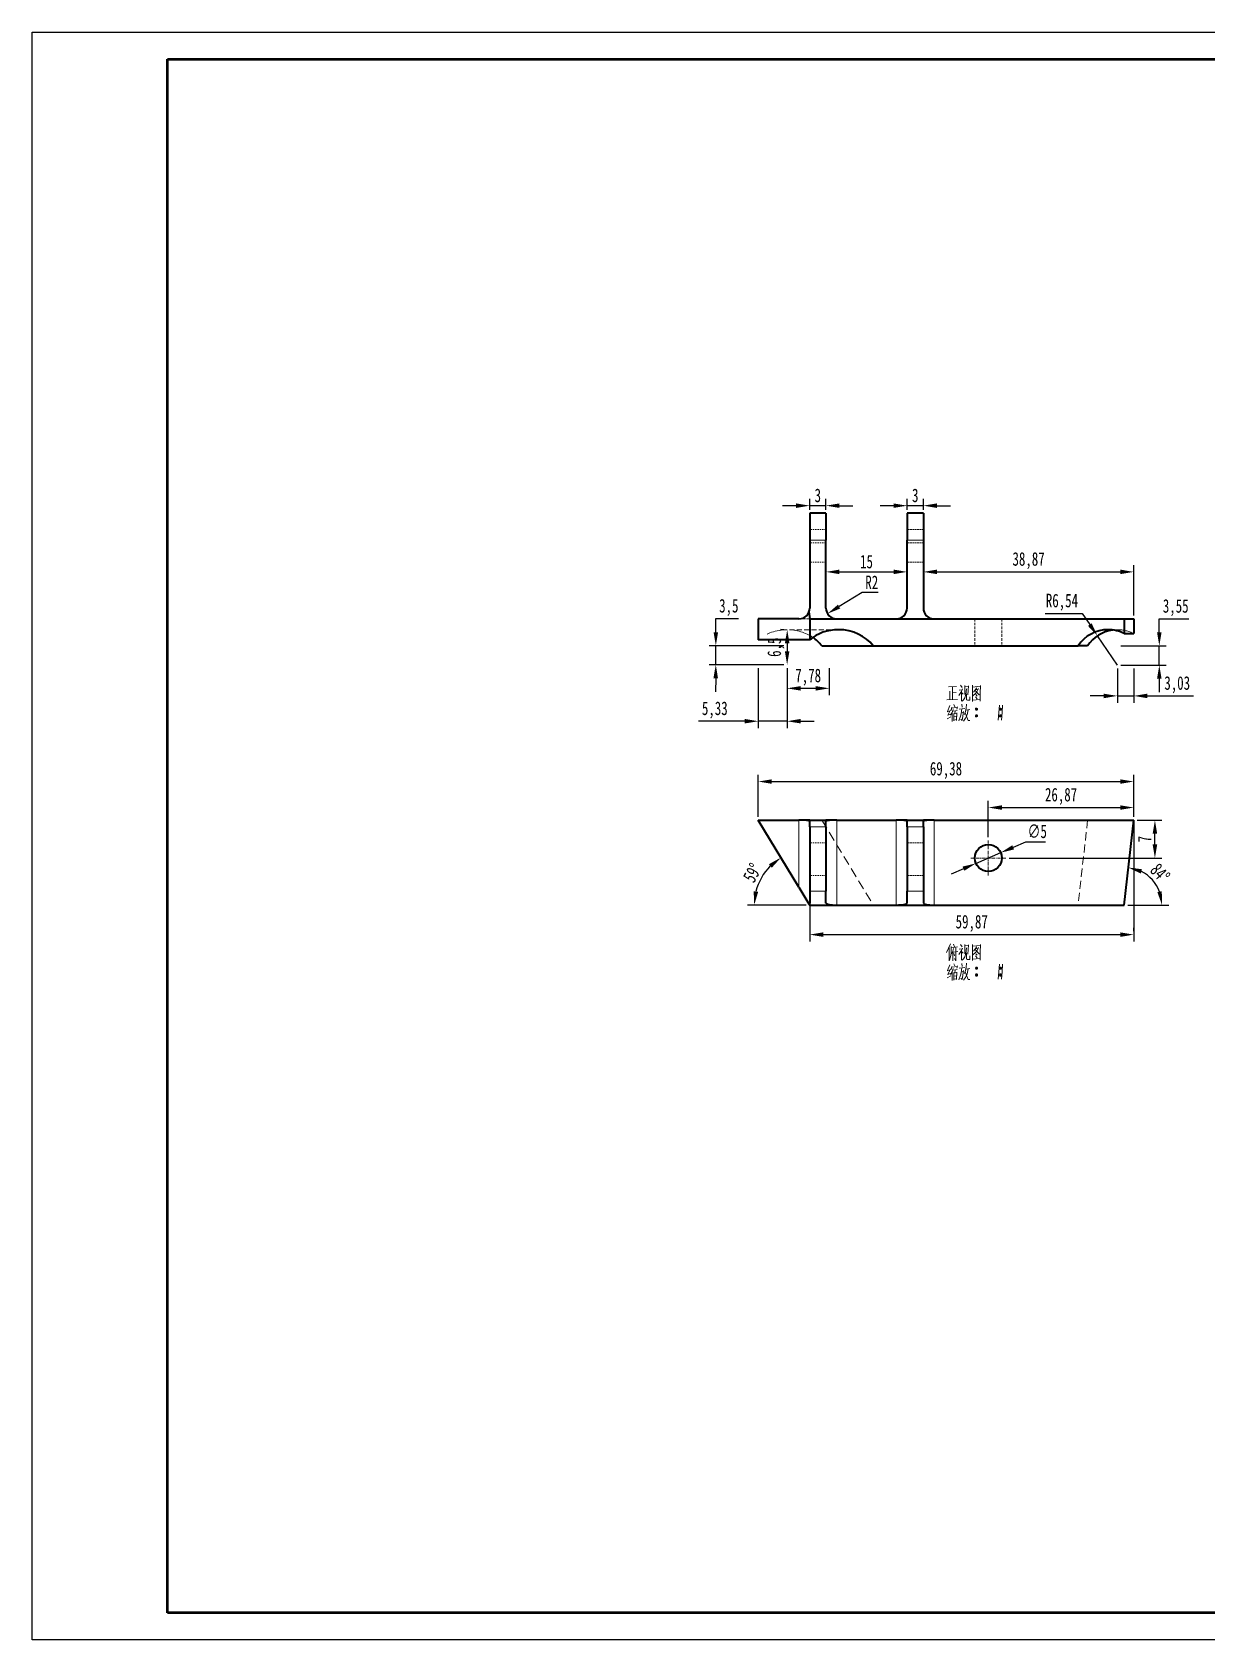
# Model space of a CAD drawing. Header units: millimetres. Extents: x 1050 to 2021, y 766 to 1186.
# Drawn here: x 1050 to 1267.1, y 765.6 to 1062.6 of the extents above; entities that cross this region are included whole.
import ezdxf

# ---------------------------------------------------------------- set-up
doc = ezdxf.new("R2010")
doc.units = ezdxf.units.MM
doc.header["$LTSCALE"] = 0.3
doc.linetypes.add('DASHDOT', pattern=[18.5, 12, -3, 0.5, -3])
doc.linetypes.add('DASHED', pattern=[19.05, 12.7, -6.35])
doc.layers.add('尺寸线', color=3, linetype='Continuous', lineweight=25)
doc.layers.add('粗实线', color=7, linetype='Continuous', lineweight=50)
doc.styles.add('NUT Standard', font='simfang.ttf', dxfattribs={"width": 0.7, "height": 2.5})
doc.dimstyles.new('NUT Standard', dxfattribs={"dimtxt": 2.5, "dimasz": 2.5, "dimexe": 1.25, "dimexo": 0.625, "dimtad": 1, "dimtoh": 1, "dimtxsty": 'NUT Standard', "dimcen": 2.5, "dimadec": 0, "dimazin": 0, "dimtfac": 1, "dimtmove": 0, "dimatfit": 3, "dimfxl": 1, "dimarcsym": 0})

# ---------------------------------------------------------------- blocks, each defined once
blk = doc.blocks.new('*D5')
at = {"layer": 'Defpoints', "color": 0, "transparency": 16777216}
for p in [(1250.53, 949.23), (1258.28, 949.23), (1250.53, 945.69)]:
    blk.add_point(p, dxfattribs=at)
at = {"layer": '尺寸线', "color": 0, "lineweight": -2, "transparency": 16777216}
for p, q in [((1258.28, 951.73), (1258.28, 954.23)), ((1258.28, 954.23), (1263.72, 954.23)), ((1251.16, 949.23), (1259.53, 949.23)), ((1258.28, 945.69), (1258.28, 949.23)), ((1251.16, 945.69), (1259.53, 945.69)), ((1258.28, 943.19), (1258.28, 940.69))]:
    blk.add_line(p, q, dxfattribs=at)
at = {"layer": '尺寸线', "color": 0, "transparency": 16777216}
for points in [[(1257.87, 951.73), (1258.7, 951.73), (1258.28, 949.23)], [(1257.87, 943.19), (1258.7, 943.19), (1258.28, 945.69)]]:
    blk.add_solid(points, dxfattribs=at)
at = {"layer": '尺寸线', "color": 0, "transparency": 16777216, "insert": (1261.31, 956.3), "char_height": 2.5, "attachment_point": 5, "style": 'NUT Standard'}
blk.add_mtext('3,55', dxfattribs=at)
blk = doc.blocks.new('*D6')
at = {"layer": 'Defpoints', "color": 0, "transparency": 16777216}
for p in [(1250.53, 945.69), (1253.56, 945.69), (1253.56, 940)]:
    blk.add_point(p, dxfattribs=at)
at = {"layer": '尺寸线', "color": 0, "lineweight": -2, "transparency": 16777216}
for p, q in [((1250.53, 945.06), (1250.53, 938.75)), ((1253.56, 945.06), (1253.56, 938.75)), ((1248.03, 940), (1245.53, 940)), ((1250.53, 940), (1253.56, 940)), ((1256.06, 940), (1264.62, 940))]:
    blk.add_line(p, q, dxfattribs=at)
at = {"layer": '尺寸线', "color": 0, "transparency": 16777216}
for points in [[(1248.03, 940.41), (1248.03, 939.58), (1250.53, 940)], [(1256.06, 940.41), (1256.06, 939.58), (1253.56, 940)]]:
    blk.add_solid(points, dxfattribs=at)
at = {"layer": '尺寸线', "color": 0, "transparency": 16777216, "insert": (1261.59, 942.06), "char_height": 2.5, "attachment_point": 5, "style": 'NUT Standard'}
blk.add_mtext('3,03', dxfattribs=at)
blk = doc.blocks.new('*D7')
at = {"layer": 'Defpoints', "color": 0, "transparency": 16777216}
for p in [(1196.98, 955.19), (1198.69, 956.23)]:
    blk.add_point(p, dxfattribs=at)
at = {"layer": '尺寸线', "color": 0, "lineweight": -2, "transparency": 16777216}
for p, q in [((1203.37, 959.11), (1199.11, 956.49)), ((1206.32, 959.11), (1203.37, 959.11))]:
    blk.add_line(p, q, dxfattribs=at)
at = {"layer": '尺寸线', "color": 0, "transparency": 16777216}
blk.add_solid([(1198.9, 956.85), (1199.33, 956.14), (1196.98, 955.19)], dxfattribs=at)
at = {"layer": '尺寸线', "color": 0, "transparency": 16777216, "insert": (1205.16, 960.99), "char_height": 2.5, "attachment_point": 5, "style": 'NUT Standard'}
blk.add_mtext('R2', dxfattribs=at)
blk = doc.blocks.new('*D8')
at = {"layer": 'Defpoints', "color": 0, "transparency": 16777216}
for p in [(1193.69, 975.14), (1193.69, 973.73), (1196.69, 973.73)]:
    blk.add_point(p, dxfattribs=at)
at = {"layer": '尺寸线', "color": 0, "lineweight": -2, "transparency": 16777216}
for p, q in [((1191.19, 975.14), (1188.69, 975.14)), ((1193.69, 974.36), (1193.69, 976.39)), ((1196.69, 975.14), (1193.69, 975.14)), ((1196.69, 974.36), (1196.69, 976.39)), ((1199.19, 975.14), (1201.69, 975.14))]:
    blk.add_line(p, q, dxfattribs=at)
at = {"layer": '尺寸线', "color": 0, "transparency": 16777216}
for points in [[(1191.19, 975.56), (1191.19, 974.73), (1193.69, 975.14)], [(1199.19, 975.56), (1199.19, 974.73), (1196.69, 975.14)]]:
    blk.add_solid(points, dxfattribs=at)
at = {"layer": '尺寸线', "color": 0, "transparency": 16777216, "insert": (1195.19, 977.03), "char_height": 2.5, "attachment_point": 5, "style": 'NUT Standard'}
blk.add_mtext('3', dxfattribs=at)
blk = doc.blocks.new('*D9')
at = {"layer": 'Defpoints', "color": 0, "transparency": 16777216}
for p in [(1211.69, 975.14), (1211.69, 973.73), (1214.69, 973.73)]:
    blk.add_point(p, dxfattribs=at)
at = {"layer": '尺寸线', "color": 0, "lineweight": -2, "transparency": 16777216}
for p, q in [((1209.19, 975.14), (1206.69, 975.14)), ((1211.69, 974.36), (1211.69, 976.39)), ((1214.69, 975.14), (1211.69, 975.14)), ((1214.69, 974.36), (1214.69, 976.39)), ((1217.19, 975.14), (1219.69, 975.14))]:
    blk.add_line(p, q, dxfattribs=at)
at = {"layer": '尺寸线', "color": 0, "transparency": 16777216}
for points in [[(1209.19, 975.56), (1209.19, 974.73), (1211.69, 975.14)], [(1217.19, 975.56), (1217.19, 974.73), (1214.69, 975.14)]]:
    blk.add_solid(points, dxfattribs=at)
at = {"layer": '尺寸线', "color": 0, "transparency": 16777216, "insert": (1213.19, 977.03), "char_height": 2.5, "attachment_point": 5, "style": 'NUT Standard'}
blk.add_mtext('3', dxfattribs=at)
blk = doc.blocks.new('*D10')
at = {"layer": 'Defpoints', "color": 0, "transparency": 16777216}
for p in [(1224.39, 909.06), (1228.98, 911.04)]:
    blk.add_point(p, dxfattribs=at)
at = {"layer": '尺寸线', "color": 0, "lineweight": -2, "transparency": 16777216}
for p, q in [((1233.58, 913.01), (1231.28, 912.02)), ((1237.25, 913.01), (1233.58, 913.01)), ((1224.39, 909.06), (1228.98, 911.04)), ((1222.09, 908.07), (1219.8, 907.08))]:
    blk.add_line(p, q, dxfattribs=at)
at = {"layer": '尺寸线', "color": 0, "transparency": 16777216}
for points in [[(1231.12, 912.41), (1231.45, 911.64), (1228.98, 911.04)], [(1221.93, 908.46), (1222.26, 907.69), (1224.39, 909.06)]]:
    blk.add_solid(points, dxfattribs=at)
at = {"layer": '尺寸线', "color": 0, "transparency": 16777216, "insert": (1235.73, 914.97), "char_height": 2.5, "attachment_point": 5, "style": 'NUT Standard'}
blk.add_mtext('∅5', dxfattribs=at)
blk = doc.blocks.new('*D11')
at = {"layer": 'Defpoints', "color": 0, "transparency": 16777216}
for p in [(1253.56, 924.18), (1184.19, 917.05), (1253.56, 917.05)]:
    blk.add_point(p, dxfattribs=at)
at = {"layer": '尺寸线', "color": 0, "lineweight": -2, "transparency": 16777216}
for p, q in [((1184.19, 917.67), (1184.19, 925.43)), ((1186.69, 924.18), (1251.06, 924.18)), ((1253.56, 917.67), (1253.56, 925.43))]:
    blk.add_line(p, q, dxfattribs=at)
at = {"layer": '尺寸线', "color": 0, "transparency": 16777216}
for points in [[(1186.69, 924.59), (1186.69, 923.76), (1184.19, 924.18)], [(1251.06, 924.59), (1251.06, 923.76), (1253.56, 924.18)]]:
    blk.add_solid(points, dxfattribs=at)
at = {"layer": '尺寸线', "color": 0, "transparency": 16777216, "insert": (1218.87, 926.24), "char_height": 2.5, "attachment_point": 5, "style": 'NUT Standard'}
blk.add_mtext('69,38', dxfattribs=at)
blk = doc.blocks.new('*D12')
at = {"layer": 'Defpoints', "color": 0, "transparency": 16777216}
for p in [(1185.75, 907.84), (1191.69, 904.67), (1193.55, 901.6), (1193.69, 901.37), (1196.69, 901.37)]:
    blk.add_point(p, dxfattribs=at)
at = {"layer": '尺寸线', "color": 0, "lineweight": -2, "transparency": 16777216}
for p, q in [((1191.36, 905.21), (1187.73, 911.19)), ((1193.06, 901.37), (1182.2, 901.37))]:
    blk.add_line(p, q, dxfattribs=at)
blk.add_arc((1193.69, 901.37), 10.24, 135.2456, 165.9725, dxfattribs=at)
at = {"layer": '尺寸线', "color": 0, "transparency": 16777216}
for points in [[(1186.16, 908.91), (1186.68, 908.25), (1188.38, 910.13)], [(1184.17, 903.8), (1183.34, 903.9), (1183.45, 901.37)]]:
    blk.add_solid(points, dxfattribs=at)
at = {"layer": '尺寸线', "color": 0, "transparency": 16777216, "insert": (1183.12, 907.32), "char_height": 2.5, "attachment_point": 5, "rotation": 60.6091, "style": 'NUT Standard'}
blk.add_mtext('59°', dxfattribs=at)
blk = doc.blocks.new('*D13')
at = {"layer": 'Defpoints', "color": 0, "transparency": 16777216}
for p in [(1253.56, 917.05), (1257.97, 904.63), (1216.69, 901.37), (1251.82, 901.37), (1251.82, 901.37)]:
    blk.add_point(p, dxfattribs=at)
at = {"layer": '尺寸线', "color": 0, "lineweight": -2, "transparency": 16777216}
blk.add_line((1252.45, 901.37), (1260.03, 901.37), dxfattribs=at)
blk.add_arc((1251.82, 901.37), 6.96, 20.6844, 62.9752, dxfattribs=at)
at = {"layer": '尺寸线', "color": 0, "transparency": 16777216}
for points in [[(1254.86, 907.17), (1255.1, 907.97), (1252.59, 908.29)], [(1258.74, 903.91), (1257.92, 903.76), (1258.78, 901.37)]]:
    blk.add_solid(points, dxfattribs=at)
at = {"layer": '尺寸线', "color": 0, "transparency": 16777216, "insert": (1258.42, 907.27), "char_height": 2.5, "attachment_point": 5, "rotation": 311.8298, "style": 'NUT Standard'}
blk.add_mtext('84°', dxfattribs=at)
blk = doc.blocks.new('*D21')
at = {"layer": 'Defpoints', "color": 0, "transparency": 16777216}
for p in [(1196.69, 962.91), (1211.69, 962.91), (1211.69, 962.91)]:
    blk.add_point(p, dxfattribs=at)
at = {"layer": '尺寸线', "color": 0, "lineweight": -2, "transparency": 16777216}
for p, q in [((1196.69, 963.54), (1196.69, 964.16)), ((1199.19, 962.91), (1209.19, 962.91)), ((1211.69, 963.54), (1211.69, 964.16))]:
    blk.add_line(p, q, dxfattribs=at)
at = {"layer": '尺寸线', "color": 0, "transparency": 16777216}
for points in [[(1199.19, 963.33), (1199.19, 962.5), (1196.69, 962.91)], [(1209.19, 963.33), (1209.19, 962.5), (1211.69, 962.91)]]:
    blk.add_solid(points, dxfattribs=at)
at = {"layer": '尺寸线', "color": 0, "transparency": 16777216, "insert": (1204.19, 964.8), "char_height": 2.5, "attachment_point": 5, "style": 'NUT Standard'}
blk.add_mtext('15', dxfattribs=at)
blk = doc.blocks.new('*D22')
at = {"layer": 'Defpoints', "color": 0, "transparency": 16777216}
for p in [(1214.69, 962.91), (1253.56, 962.91), (1253.56, 954.23)]:
    blk.add_point(p, dxfattribs=at)
at = {"layer": '尺寸线', "color": 0, "lineweight": -2, "transparency": 16777216}
for p, q in [((1214.69, 963.54), (1214.69, 964.16)), ((1217.19, 962.91), (1251.06, 962.91)), ((1253.56, 954.86), (1253.56, 964.16))]:
    blk.add_line(p, q, dxfattribs=at)
at = {"layer": '尺寸线', "color": 0, "transparency": 16777216}
for points in [[(1217.19, 963.33), (1217.19, 962.5), (1214.69, 962.91)], [(1251.06, 963.33), (1251.06, 962.5), (1253.56, 962.91)]]:
    blk.add_solid(points, dxfattribs=at)
at = {"layer": '尺寸线', "color": 0, "transparency": 16777216, "insert": (1234.13, 964.98), "char_height": 2.5, "attachment_point": 5, "style": 'NUT Standard'}
blk.add_mtext('38,87', dxfattribs=at)
blk = doc.blocks.new('*D23')
at = {"layer": 'Defpoints', "color": 0, "transparency": 16777216}
for p in [(1189.52, 945.74), (1197.3, 945.74), (1197.3, 941.4)]:
    blk.add_point(p, dxfattribs=at)
at = {"layer": '尺寸线', "color": 0, "lineweight": -2, "transparency": 16777216}
for p, q in [((1189.52, 945.11), (1189.52, 940.15)), ((1197.3, 945.11), (1197.3, 940.15)), ((1192.02, 941.4), (1194.8, 941.4))]:
    blk.add_line(p, q, dxfattribs=at)
at = {"layer": '尺寸线', "color": 0, "transparency": 16777216}
for points in [[(1192.02, 941.81), (1192.02, 940.98), (1189.52, 941.4)], [(1194.8, 941.81), (1194.8, 940.98), (1197.3, 941.4)]]:
    blk.add_solid(points, dxfattribs=at)
at = {"layer": '尺寸线', "color": 0, "transparency": 16777216, "insert": (1193.41, 943.46), "char_height": 2.5, "attachment_point": 5, "style": 'NUT Standard'}
blk.add_mtext('7,78', dxfattribs=at)
blk = doc.blocks.new('*D24')
at = {"layer": 'Defpoints', "color": 0, "transparency": 16777216}
for p in [(1189.54, 952.23), (1189.52, 945.74), (1189.52, 945.74)]:
    blk.add_point(p, dxfattribs=at)
at = {"layer": '尺寸线', "color": 0, "lineweight": -2, "transparency": 16777216}
for p, q in [((1188.91, 952.23), (1188.29, 952.24)), ((1189.53, 949.73), (1189.53, 948.24)), ((1188.9, 945.74), (1188.27, 945.74))]:
    blk.add_line(p, q, dxfattribs=at)
at = {"layer": '尺寸线', "color": 0, "transparency": 16777216}
for points in [[(1189.11, 949.73), (1189.95, 949.73), (1189.54, 952.23)], [(1189.11, 948.24), (1189.94, 948.24), (1189.52, 945.74)]]:
    blk.add_solid(points, dxfattribs=at)
at = {"layer": '尺寸线', "color": 0, "transparency": 16777216, "insert": (1187.46, 948.99), "char_height": 2.5, "attachment_point": 5, "rotation": 89.8397, "style": 'NUT Standard'}
blk.add_mtext('6,5', dxfattribs=at)
blk = doc.blocks.new('*D25')
at = {"layer": 'Defpoints', "color": 0, "transparency": 16777216}
for p in [(1176.35, 949.27), (1189.53, 949.23), (1189.52, 945.73)]:
    blk.add_point(p, dxfattribs=at)
at = {"layer": '尺寸线', "color": 0, "lineweight": -2, "transparency": 16777216}
for p, q in [((1176.35, 951.77), (1176.36, 954.27)), ((1176.36, 954.27), (1180.52, 954.27)), ((1188.91, 949.23), (1175.1, 949.27)), ((1176.34, 945.77), (1176.35, 949.27)), ((1188.89, 945.73), (1175.09, 945.77)), ((1176.33, 943.27), (1176.32, 940.77))]:
    blk.add_line(p, q, dxfattribs=at)
at = {"layer": '尺寸线', "color": 0, "transparency": 16777216}
for points in [[(1175.94, 951.77), (1176.77, 951.77), (1176.35, 949.27)], [(1175.91, 943.27), (1176.75, 943.27), (1176.34, 945.77)]]:
    blk.add_solid(points, dxfattribs=at)
at = {"layer": '尺寸线', "color": 0, "transparency": 16777216, "insert": (1178.75, 956.34), "char_height": 2.5, "attachment_point": 5, "style": 'NUT Standard'}
blk.add_mtext('3,5', dxfattribs=at)
blk = doc.blocks.new('*D26')
at = {"layer": 'Defpoints', "color": 0, "transparency": 16777216}
for p in [(1184.19, 945.74), (1189.52, 945.74), (1184.19, 935.32)]:
    blk.add_point(p, dxfattribs=at)
at = {"layer": '尺寸线', "color": 0, "lineweight": -2, "transparency": 16777216}
for p, q in [((1184.19, 945.11), (1184.19, 934.07)), ((1189.52, 945.11), (1189.52, 934.07)), ((1181.69, 935.32), (1173.13, 935.32)), ((1189.52, 935.32), (1184.19, 935.32)), ((1192.02, 935.32), (1194.52, 935.32))]:
    blk.add_line(p, q, dxfattribs=at)
at = {"layer": '尺寸线', "color": 0, "transparency": 16777216}
for points in [[(1181.69, 935.74), (1181.69, 934.91), (1184.19, 935.32)], [(1192.02, 935.74), (1192.02, 934.91), (1189.52, 935.32)]]:
    blk.add_solid(points, dxfattribs=at)
at = {"layer": '尺寸线', "color": 0, "transparency": 16777216, "insert": (1176.16, 937.39), "char_height": 2.5, "attachment_point": 5, "style": 'NUT Standard'}
blk.add_mtext('5,33', dxfattribs=at)
blk = doc.blocks.new('*D27')
at = {"layer": 'Defpoints', "color": 0, "transparency": 16777216}
for p in [(1193.69, 903.94), (1253.56, 895.9), (1253.56, 895.9)]:
    blk.add_point(p, dxfattribs=at)
at = {"layer": '尺寸线', "color": 0, "lineweight": -2, "transparency": 16777216}
for p, q in [((1193.69, 903.31), (1193.69, 894.65)), ((1253.56, 896.53), (1253.56, 897.15)), ((1196.19, 895.9), (1251.06, 895.9))]:
    blk.add_line(p, q, dxfattribs=at)
at = {"layer": '尺寸线', "color": 0, "transparency": 16777216}
for points in [[(1196.19, 896.32), (1196.19, 895.48), (1193.69, 895.9)], [(1251.06, 896.32), (1251.06, 895.48), (1253.56, 895.9)]]:
    blk.add_solid(points, dxfattribs=at)
at = {"layer": '尺寸线', "color": 0, "transparency": 16777216, "insert": (1223.63, 897.97), "char_height": 2.5, "attachment_point": 5, "style": 'NUT Standard'}
blk.add_mtext('59,87', dxfattribs=at)
blk = doc.blocks.new('*D28')
at = {"layer": 'Defpoints', "color": 0, "transparency": 16777216}
for p in [(1253.56, 919.37), (1253.56, 917.05), (1226.69, 913.3)]:
    blk.add_point(p, dxfattribs=at)
at = {"layer": '尺寸线', "color": 0, "lineweight": -2, "transparency": 16777216}
for p, q in [((1226.69, 913.92), (1226.69, 920.62)), ((1229.19, 919.37), (1251.06, 919.37)), ((1253.56, 917.67), (1253.56, 920.62))]:
    blk.add_line(p, q, dxfattribs=at)
at = {"layer": '尺寸线', "color": 0, "transparency": 16777216}
for points in [[(1229.19, 919.79), (1229.19, 918.96), (1226.69, 919.37)], [(1251.06, 919.79), (1251.06, 918.96), (1253.56, 919.37)]]:
    blk.add_solid(points, dxfattribs=at)
at = {"layer": '尺寸线', "color": 0, "transparency": 16777216, "insert": (1240.13, 921.44), "char_height": 2.5, "attachment_point": 5, "style": 'NUT Standard'}
blk.add_mtext('26,87', dxfattribs=at)
blk = doc.blocks.new('*D29')
at = {"layer": 'Defpoints', "color": 0, "transparency": 16777216}
for p in [(1253.56, 917.05), (1257.47, 917.05), (1229.94, 910.05)]:
    blk.add_point(p, dxfattribs=at)
at = {"layer": '尺寸线', "color": 0, "lineweight": -2, "transparency": 16777216}
for p, q in [((1254.19, 917.05), (1258.72, 917.05)), ((1257.47, 912.55), (1257.47, 914.55)), ((1230.56, 910.05), (1258.72, 910.05))]:
    blk.add_line(p, q, dxfattribs=at)
at = {"layer": '尺寸线', "color": 0, "transparency": 16777216}
for points in [[(1257.05, 914.55), (1257.89, 914.55), (1257.47, 917.05)], [(1257.05, 912.55), (1257.89, 912.55), (1257.47, 910.05)]]:
    blk.add_solid(points, dxfattribs=at)
at = {"layer": '尺寸线', "color": 0, "transparency": 16777216, "insert": (1255.58, 913.55), "char_height": 2.5, "attachment_point": 5, "rotation": 90, "style": 'NUT Standard'}
blk.add_mtext('7', dxfattribs=at)
blk = doc.blocks.new('*D30')
at = {"layer": 'Defpoints', "color": 0, "transparency": 16777216}
for p in [(1246.85, 951.1), (1250.53, 945.69)]:
    blk.add_point(p, dxfattribs=at)
at = {"layer": '尺寸线', "color": 0, "lineweight": -2, "transparency": 16777216}
for p, q in [((1237.18, 955.23), (1244.03, 955.23)), ((1244.03, 955.23), (1245.44, 953.16)), ((1250.53, 945.69), (1246.85, 951.1))]:
    blk.add_line(p, q, dxfattribs=at)
at = {"layer": '尺寸线', "color": 0, "transparency": 16777216}
blk.add_solid([(1245.79, 953.4), (1245.1, 952.93), (1246.85, 951.1)], dxfattribs=at)
at = {"layer": '尺寸线', "color": 0, "transparency": 16777216, "insert": (1240.29, 957.3), "char_height": 2.5, "attachment_point": 5, "style": 'NUT Standard'}
blk.add_mtext('R6,54', dxfattribs=at)

msp = doc.modelspace()

# ---------------------------------------------------------------- linework, layer by layer
for p, q in [((1050.042, 1062.619), (1470.042, 1062.619)), ((1050.042, 765.619), (1050.042, 1062.619)), ((1470.042, 765.619), (1050.042, 765.619))]:
    msp.add_line(p, q)
at = {"color": 7, "lineweight": 35}
for p, q in [((1193.688, 973.733), (1193.688, 968.775)), ((1196.688, 973.733), (1193.688, 973.733)), ((1196.688, 973.733), (1196.688, 968.775)), ((1211.688, 973.733), (1211.688, 968.775)), ((1214.688, 973.733), (1211.688, 973.733)), ((1214.688, 973.733), (1214.688, 968.775)), ((1193.688, 968.775), (1193.688, 956.233)), ((1196.688, 956.233), (1196.688, 968.775)), ((1211.688, 956.233), (1211.688, 968.775)), ((1214.688, 968.775), (1214.688, 956.233)), ((1191.688, 954.233), (1184.187, 954.233)), ((1184.187, 954.233), (1184.187, 950.365)), ((1193.552, 955.507), (1193.688, 954.233)), ((1193.688, 954.233), (1196.688, 954.233)), ((1193.688, 954.233), (1193.688, 950.365)), ((1196.688, 954.233), (1198.688, 954.233)), ((1198.688, 954.233), (1209.688, 954.233)), ((1209.688, 954.233), (1211.688, 954.233)), ((1211.688, 954.233), (1214.688, 954.233)), ((1214.688, 954.233), (1216.688, 954.233)), ((1216.688, 954.233), (1251.82, 954.233)), ((1251.82, 954.233), (1253.562, 954.233)), ((1251.82, 954.233), (1251.82, 951.499)), ((1253.562, 954.233), (1253.562, 951.499)), ((1251.82, 951.499), (1253.562, 951.499)), ((1193.688, 950.365), (1184.187, 950.365)), ((1195.923, 949.233), (1205.424, 949.233)), ((1205.424, 949.233), (1243.291, 949.233)), ((1245.033, 949.233), (1243.291, 949.233)), ((1191.688, 904.671), (1184.187, 917.048)), ((1184.187, 917.048), (1191.688, 917.048)), ((1193.688, 917.048), (1191.688, 917.048)), ((1193.688, 917.048), (1196.688, 917.048)), ((1193.688, 915.821), (1193.688, 916.873)), ((1193.688, 915.821), (1193.688, 903.935)), ((1198.688, 917.048), (1196.688, 917.048)), ((1196.688, 915.821), (1196.688, 916.873)), ((1196.688, 915.821), (1196.688, 903.935)), ((1198.688, 917.048), (1209.688, 917.048)), ((1211.688, 917.048), (1209.688, 917.048)), ((1211.688, 917.048), (1214.688, 917.048)), ((1211.688, 915.821), (1211.688, 916.873)), ((1211.688, 915.821), (1211.688, 903.935)), ((1216.688, 917.048), (1214.688, 917.048)), ((1214.688, 915.821), (1214.688, 916.873)), ((1214.688, 915.821), (1214.688, 903.935)), ((1216.688, 917.048), (1253.562, 917.048)), ((1251.82, 901.371), (1253.562, 917.048)), ((1191.688, 904.671), (1193.552, 901.596)), ((1193.688, 903.935), (1193.688, 901.724)), ((1196.688, 901.724), (1196.688, 903.935)), ((1211.688, 901.724), (1211.688, 903.935)), ((1214.688, 903.935), (1214.688, 901.724)), ((1193.552, 901.596), (1193.688, 901.371)), ((1193.688, 901.371), (1196.688, 901.371)), ((1196.688, 901.371), (1198.688, 901.371)), ((1198.688, 901.371), (1209.688, 901.371)), ((1209.688, 901.371), (1211.688, 901.371)), ((1211.688, 901.371), (1214.688, 901.371)), ((1214.688, 901.371), (1216.688, 901.371)), ((1216.688, 901.371), (1251.82, 901.371))]:
    msp.add_line(p, q, dxfattribs=at)
at = {"color": 7, "linetype": 'DASHED', "lineweight": 13, "ltscale": 0.075}
for p, q in [((1196.688, 970.733), (1193.688, 970.733)), ((1196.688, 968.256), (1193.688, 968.256)), ((1214.688, 970.733), (1211.688, 970.733)), ((1214.688, 968.256), (1211.688, 968.256)), ((1196.688, 964.733), (1193.688, 964.733)), ((1214.688, 964.733), (1211.688, 964.733)), ((1193.688, 954.233), (1196.688, 954.233)), ((1211.688, 954.233), (1214.688, 954.233)), ((1196.688, 912.844), (1193.688, 912.844)), ((1214.688, 912.844), (1211.688, 912.844)), ((1196.688, 906.844), (1193.688, 906.844)), ((1214.688, 906.844), (1211.688, 906.844))]:
    msp.add_line(p, q, dxfattribs=at)
at = {"color": 7, "lineweight": 13}
for p, q in [((1196.688, 968.775), (1193.688, 968.775)), ((1214.688, 968.775), (1211.688, 968.775)), ((1191.688, 917.048), (1191.688, 904.671)), ((1196.688, 915.821), (1193.688, 915.821)), ((1198.688, 917.048), (1198.688, 901.371)), ((1209.688, 917.048), (1209.688, 901.371)), ((1214.688, 915.821), (1211.688, 915.821)), ((1216.688, 917.048), (1216.688, 901.371)), ((1196.688, 903.935), (1193.688, 903.935)), ((1214.688, 903.935), (1211.688, 903.935))]:
    msp.add_line(p, q, dxfattribs=at)
at = {"color": 7, "linetype": 'DASHED', "lineweight": 13, "ltscale": 0.05}
for p, q in [((1193.688, 954.233), (1191.688, 954.233)), ((1198.688, 954.233), (1196.688, 954.233)), ((1211.688, 954.233), (1209.688, 954.233)), ((1216.688, 954.233), (1214.688, 954.233))]:
    msp.add_line(p, q, dxfattribs=at)
at = {"color": 7, "linetype": 'DASHED', "lineweight": 13, "ltscale": 0.125}
for p, q in [((1224.188, 954.233), (1224.188, 949.233)), ((1229.188, 954.233), (1229.188, 949.233))]:
    msp.add_line(p, q, dxfattribs=at)
at = {"color": 7, "linetype": 'DASHED', "lineweight": 13, "ltscale": 0.237531}
msp.add_line((1199.02, 952.233), (1189.519, 952.233), dxfattribs=at)
at = {"color": 7, "linetype": 'DASHED', "lineweight": 13, "ltscale": 0.043549}
msp.add_line((1248.802, 952.233), (1250.544, 952.233), dxfattribs=at)
at = {"color": 7, "linetype": 'DASHED', "lineweight": 13, "ltscale": 0.458285}
msp.add_line((1195.923, 917.048), (1205.424, 901.371), dxfattribs=at)
at = {"color": 7, "linetype": 'DASHED', "lineweight": 13, "ltscale": 0.394336}
msp.add_line((1245.033, 917.048), (1243.291, 901.371), dxfattribs=at)
at = {"color": 7, "linetype": 'DASHDOT', "lineweight": 13, "ltscale": 0.1625}
for p, q in [((1226.688, 913.298), (1226.688, 906.798)), ((1229.938, 910.048), (1223.438, 910.048))]:
    msp.add_line(p, q, dxfattribs=at)
at = {"color": 7, "lineweight": 13}
for points in [[(1219.329, 941.673), (1220.834, 941.743)], [(1220.099, 941.673), (1220.099, 940.518), (1220.099, 939.328)], [(1221.569, 941.953), (1221.849, 941.533)], [(1222.339, 941.918), (1222.339, 940.238)], [(1223.004, 941.743), (1222.339, 941.673)], [(1222.934, 940.168), (1223.004, 941.848)], [(1223.774, 941.953), (1223.774, 940.483), (1223.774, 938.978)], [(1223.774, 941.918), (1223.774, 940.518), (1223.774, 939.118)], [(1225.244, 941.778), (1223.774, 941.638)], [(1224.544, 941.498), (1223.984, 940.693)], [(1225.209, 939.153), (1225.209, 940.518), (1225.244, 941.918)], [(1219.049, 939.258), (1221.009, 939.363)], [(1219.609, 940.868), (1219.609, 939.293)], [(1220.099, 940.553), (1220.729, 940.623)], [(1221.919, 941.288), (1221.744, 940.798), (1221.254, 940.063)], [(1221.289, 941.078), (1221.849, 941.148)], [(1221.744, 940.798), (1221.744, 939.013)], [(1221.744, 940.623), (1222.059, 940.308)], [(1221.849, 939.013), (1222.129, 939.293)], [(1222.129, 939.293), (1222.374, 939.643)], [(1222.549, 940.273), (1222.374, 939.643)], [(1222.654, 941.323), (1222.549, 940.273)], [(1222.689, 939.293), (1222.689, 940.378)], [(1222.829, 939.188), (1222.689, 939.293)], [(1223.249, 939.188), (1222.829, 939.188)], [(1223.249, 939.818), (1223.249, 939.188)], [(1223.774, 939.223), (1225.139, 939.328)], [(1223.844, 940.028), (1224.334, 940.448)], [(1224.299, 940.938), (1224.999, 940.203)], [(1224.299, 939.853), (1224.649, 939.468)], [(1224.334, 941.148), (1224.789, 941.218)], [(1224.334, 940.448), (1224.544, 940.728)], [(1224.404, 940.238), (1224.649, 939.958)], [(1224.544, 940.728), (1224.894, 941.358)], [(1224.999, 940.203), (1225.174, 940.238)], [(1225.209, 939.048), (1225.209, 939.153), (1225.139, 939.328)], [(1219.084, 935.758), (1219.784, 936.143)], [(1219.539, 937.193), (1219.119, 937.053)], [(1219.609, 938.208), (1219.154, 937.123)], [(1219.189, 936.423), (1219.714, 936.598)], [(1219.679, 937.438), (1219.224, 936.423)], [(1219.994, 936.913), (1219.679, 936.423)], [(1219.924, 937.893), (1219.819, 937.333)], [(1219.924, 937.753), (1220.974, 937.893)], [(1220.169, 937.473), (1219.994, 936.913)], [(1220.029, 936.983), (1220.029, 935.268)], [(1220.239, 937.193), (1220.939, 937.298)], [(1220.309, 938.383), (1220.484, 937.998)], [(1220.309, 936.773), (1220.344, 935.373)], [(1220.309, 936.668), (1220.834, 936.738)], [(1220.344, 936.108), (1220.729, 936.178)], [(1220.799, 935.618), (1220.379, 935.548)], [(1220.554, 937.228), (1220.484, 936.668)], [(1220.869, 936.843), (1220.799, 935.443)], [(1221.009, 937.998), (1220.869, 937.543)], [(1221.779, 937.613), (1221.674, 936.703), (1221.569, 936.283), (1221.254, 935.408)], [(1221.289, 937.543), (1222.339, 937.683)], [(1222.094, 937.123), (1221.989, 936.283), (1221.849, 935.443), (1221.639, 935.723)], [(1221.709, 936.948), (1222.094, 937.018)], [(1221.779, 938.453), (1221.884, 937.893)], [(1222.479, 935.863), (1222.094, 935.338)], [(1222.479, 937.123), (1222.304, 936.563)], [(1222.409, 936.878), (1222.969, 935.443)], [(1222.619, 937.753), (1222.479, 937.123)], [(1222.759, 936.493), (1222.479, 935.863)], [(1222.549, 937.368), (1223.249, 937.508)], [(1222.689, 938.488), (1222.619, 937.753)], [(1222.969, 937.438), (1222.759, 936.493)], [(1224.299, 937.578), (1224.684, 937.578)], [(1224.299, 936.318), (1224.684, 936.318)], [(1224.334, 937.683), (1224.649, 937.683)], [(1224.334, 937.438), (1224.649, 937.438)], [(1224.334, 936.423), (1224.649, 936.423)], [(1224.334, 936.178), (1224.649, 936.178)], [(1228.744, 938.313), (1228.639, 936.913), (1228.534, 935.513)], [(1228.744, 937.578), (1229.129, 937.578)], [(1228.744, 936.318), (1229.129, 936.318)], [(1228.779, 937.683), (1229.094, 937.683)], [(1228.779, 937.438), (1229.094, 937.438)], [(1228.779, 936.423), (1229.094, 936.423)], [(1228.779, 936.178), (1229.094, 936.178)], [(1229.339, 938.313), (1229.234, 936.913), (1229.129, 935.513)], [(1222.969, 935.443), (1223.284, 935.443)], [(1219.679, 894.196), (1218.979, 892.586)], [(1220.239, 894.161), (1220.449, 893.671)], [(1221.569, 894.091), (1221.849, 893.671)], [(1222.339, 894.056), (1222.339, 892.376)], [(1222.934, 892.306), (1223.004, 893.986)], [(1223.774, 894.091), (1223.774, 892.621), (1223.774, 891.116)], [(1223.774, 894.056), (1223.774, 892.656), (1223.774, 891.256)], [(1225.209, 891.291), (1225.209, 892.656), (1225.244, 894.056)], [(1219.434, 893.531), (1219.434, 892.306), (1219.434, 891.046)], [(1219.714, 891.781), (1219.539, 891.151)], [(1219.819, 892.411), (1219.714, 891.781)], [(1219.854, 893.706), (1219.819, 892.411)], [(1219.854, 893.461), (1220.974, 893.636)], [(1220.134, 892.831), (1219.889, 892.376)], [(1220.239, 893.356), (1220.134, 892.831)], [(1220.134, 892.831), (1220.134, 891.081)], [(1220.239, 892.656), (1221.044, 892.796)], [(1220.309, 892.411), (1220.449, 891.991)], [(1220.694, 891.046), (1220.414, 891.501)], [(1220.694, 893.461), (1220.694, 892.271), (1220.694, 891.046)], [(1221.919, 893.426), (1221.744, 892.936), (1221.254, 892.201)], [(1221.289, 893.216), (1221.849, 893.286)], [(1221.744, 892.936), (1221.744, 891.151)], [(1221.744, 892.761), (1222.059, 892.446)], [(1221.849, 891.151), (1222.129, 891.431)], [(1222.129, 891.431), (1222.374, 891.781)], [(1223.004, 893.881), (1222.339, 893.811)], [(1222.549, 892.411), (1222.374, 891.781)], [(1222.654, 893.461), (1222.549, 892.411)], [(1222.689, 891.431), (1222.689, 892.516)], [(1222.829, 891.326), (1222.689, 891.431)], [(1223.249, 891.326), (1222.829, 891.326)], [(1223.249, 891.956), (1223.249, 891.326)], [(1225.244, 893.916), (1223.774, 893.776)], [(1223.774, 891.361), (1225.139, 891.466)], [(1223.844, 892.166), (1224.334, 892.586)], [(1224.544, 893.636), (1223.984, 892.831)], [(1224.299, 893.076), (1224.999, 892.341)], [(1224.299, 891.991), (1224.649, 891.606)], [(1224.334, 893.286), (1224.789, 893.356)], [(1224.334, 892.586), (1224.544, 892.866)], [(1224.404, 892.376), (1224.649, 892.096)], [(1224.544, 892.866), (1224.894, 893.496)], [(1224.999, 892.341), (1225.174, 892.376)], [(1225.209, 891.186), (1225.209, 891.291), (1225.139, 891.466)], [(1219.084, 887.896), (1219.784, 888.281)], [(1219.539, 889.331), (1219.119, 889.191)], [(1219.609, 890.346), (1219.154, 889.261)], [(1219.189, 888.561), (1219.714, 888.736)], [(1219.679, 889.576), (1219.224, 888.561)], [(1219.994, 889.051), (1219.679, 888.561)], [(1219.924, 890.031), (1219.819, 889.471)], [(1219.924, 889.891), (1220.974, 890.031)], [(1220.169, 889.611), (1219.994, 889.051)], [(1220.029, 889.121), (1220.029, 887.406)], [(1220.239, 889.331), (1220.939, 889.436)], [(1220.309, 890.521), (1220.484, 890.136)], [(1220.309, 888.911), (1220.344, 887.511)], [(1220.309, 888.806), (1220.834, 888.876)], [(1220.344, 888.246), (1220.729, 888.316)], [(1220.554, 889.366), (1220.484, 888.806)], [(1220.869, 888.981), (1220.799, 887.581)], [(1221.009, 890.136), (1220.869, 889.681)], [(1221.779, 889.751), (1221.674, 888.841), (1221.569, 888.421), (1221.254, 887.546)], [(1221.289, 889.681), (1222.339, 889.821)], [(1222.094, 889.261), (1221.989, 888.421), (1221.849, 887.581), (1221.639, 887.861)], [(1221.709, 889.086), (1222.094, 889.156)], [(1221.779, 890.591), (1221.884, 890.031)], [(1222.479, 889.261), (1222.304, 888.701)], [(1222.409, 889.016), (1222.969, 887.581)], [(1222.619, 889.891), (1222.479, 889.261)], [(1222.759, 888.631), (1222.479, 888.001)], [(1222.549, 889.506), (1223.249, 889.646)], [(1222.689, 890.626), (1222.619, 889.891)], [(1222.969, 889.576), (1222.759, 888.631)], [(1224.299, 889.716), (1224.684, 889.716)], [(1224.299, 888.456), (1224.684, 888.456)], [(1224.334, 889.821), (1224.649, 889.821)], [(1224.334, 889.576), (1224.649, 889.576)], [(1224.334, 888.561), (1224.649, 888.561)], [(1224.334, 888.316), (1224.649, 888.316)], [(1228.744, 890.451), (1228.639, 889.051), (1228.534, 887.651)], [(1228.744, 889.716), (1229.129, 889.716)], [(1228.744, 888.456), (1229.129, 888.456)], [(1228.779, 889.821), (1229.094, 889.821)], [(1228.779, 889.576), (1229.094, 889.576)], [(1228.779, 888.561), (1229.094, 888.561)], [(1228.779, 888.316), (1229.094, 888.316)], [(1229.339, 890.451), (1229.234, 889.051), (1229.129, 887.651)], [(1220.799, 887.756), (1220.379, 887.686)], [(1222.479, 888.001), (1222.094, 887.476)], [(1222.969, 887.581), (1223.284, 887.581)]]:
    msp.add_lwpolyline(points, dxfattribs=at)
for points in [[(1224.404, 937.368), (1224.579, 937.368), (1224.684, 937.473), (1224.684, 937.648), (1224.579, 937.753), (1224.404, 937.753), (1224.299, 937.648), (1224.299, 937.473)], [(1224.404, 936.108), (1224.579, 936.108), (1224.684, 936.213), (1224.684, 936.388), (1224.579, 936.493), (1224.404, 936.493), (1224.299, 936.388), (1224.299, 936.213)], [(1228.849, 937.368), (1229.024, 937.368), (1229.129, 937.473), (1229.129, 937.648), (1229.024, 937.753), (1228.849, 937.753), (1228.744, 937.648), (1228.744, 937.473)], [(1228.849, 936.108), (1229.024, 936.108), (1229.129, 936.213), (1229.129, 936.388), (1229.024, 936.493), (1228.849, 936.493), (1228.744, 936.388), (1228.744, 936.213)], [(1224.404, 889.506), (1224.579, 889.506), (1224.684, 889.611), (1224.684, 889.786), (1224.579, 889.891), (1224.404, 889.891), (1224.299, 889.786), (1224.299, 889.611)], [(1224.404, 888.246), (1224.579, 888.246), (1224.684, 888.351), (1224.684, 888.526), (1224.579, 888.631), (1224.404, 888.631), (1224.299, 888.526), (1224.299, 888.351)], [(1228.849, 889.506), (1229.024, 889.506), (1229.129, 889.611), (1229.129, 889.786), (1229.024, 889.891), (1228.849, 889.891), (1228.744, 889.786), (1228.744, 889.611)], [(1228.849, 888.246), (1229.024, 888.246), (1229.129, 888.351), (1229.129, 888.526), (1229.024, 888.631), (1228.849, 888.631), (1228.744, 888.526), (1228.744, 888.351)]]:
    msp.add_lwpolyline(points, close=True, dxfattribs=at)
at = {"color": 7, "lineweight": 35}
msp.add_circle((1226.688, 910.048), 2.5, dxfattribs=at)
for centre, radius, start, end in [((1191.688, 956.233), 2, 270, 360), ((1198.688, 956.233), 2, 180.00001, 270), ((1209.688, 956.233), 2, 270, 0), ((1216.688, 956.233), 2, 180.00001, 270), ((1190.351, 945.027), 6.982, 37.03804, 55.85913), ((1248.794, 945.682), 6.55, 89.9302, 147.16995), ((1250.532, 945.687), 6.544, 97.54688, 147.18963), ((1248.803, 945.66), 6.572, 62.66968, 90.00561)]:
    msp.add_arc(centre, radius, start, end, dxfattribs=at)
at = {"color": 7, "linetype": 'DASHED', "lineweight": 13}
for centre, radius, start, end in [((1250.544, 945.653), 6.58, 89.99758, 97.60606), ((1250.545, 945.66), 6.572, 62.66968, 90.00561)]:
    msp.add_arc(centre, radius, start, end, dxfattribs=at)
for centre, major_axis, ratio, start_param, end_param in [((1189.52, 945.731), (7.602, -0.004), 0.8552878, 1.5713735, 2.3487842), ((1189.52, 945.737), (7.598, -0.005), 0.8549823, 0.8961726, 1.5715601)]:
    msp.add_ellipse(centre, major_axis=major_axis, ratio=ratio, start_param=start_param, end_param=end_param, dxfattribs=at)
at = {"color": 7, "lineweight": 35}
for centre, major_axis, ratio, start_param, end_param in [((1199.021, 945.731), (7.602, -0.004), 0.8552878, 1.5713735, 2.3487842), ((1199.02, 945.733), (7.601, 0), 0.8552018, 0.568579, 1.5707581), ((1191.688, 916.873), (2, 0), 0.0874887, 0, 1.5707963), ((1198.688, 916.873), (2, 0), 0.0874887, 1.5707963, 3.1415927), ((1209.688, 916.873), (2, 0), 0.0874887, 0, 1.5707963), ((1216.688, 916.873), (2, 0), 0.0874887, 1.5707963, 3.1415927), ((1191.689, 901.724), (1.998, 0), 0.1763938, 5.9118457, 6.2831812), ((1198.688, 901.724), (-2, 0), 0.176327, 0, 1.5707963), ((1209.688, 901.724), (-2, 0), 0.176327, 1.5707963, 3.1415927), ((1216.688, 901.724), (-2, 0), 0.176327, 0, 1.5707963)]:
    msp.add_ellipse(centre, major_axis=major_axis, ratio=ratio, start_param=start_param, end_param=end_param, dxfattribs=at)
at = {"layer": '尺寸线'}
msp.add_line((1253.562, 917.048), (1253.562, 894.623), dxfattribs=at)
at = {"layer": '粗实线'}
for p, q in [((1075.042, 770.619), (1075.042, 1057.619)), ((1075.042, 1057.619), (1465.042, 1057.619)), ((1465.042, 770.619), (1075.042, 770.619))]:
    msp.add_line(p, q, dxfattribs=at)

# ---------------------------------------------------------------- dimensions: what is measured, and where the dimension line sits
at = {"layer": '尺寸线'}
for base, p1, p2, picture, middle in [((1193.688, 975.142), (1196.688, 973.733), (1193.688, 973.733), '*D8', (1195.188, 977.032)), ((1211.688, 975.142), (1214.688, 973.733), (1211.688, 973.733), '*D9', (1213.188, 977.032)), ((1253.562, 962.915), (1214.688, 962.915), (1253.562, 954.233), '*D22', (1234.125, 964.982)), ((1184.187, 935.325), (1189.52, 945.737), (1184.187, 945.737), '*D26', (1176.157, 937.393)), ((1197.3, 941.396), (1189.52, 945.737), (1197.3, 945.737), '*D23', (1193.41, 943.464)), ((1253.562, 939.996), (1250.532, 945.687), (1253.562, 945.687), '*D6', (1261.592, 942.064)), ((1253.5623, 924.1751), (1184.1866, 917.048), (1253.5623, 917.048), '*D11', (1218.8744, 926.2429)), ((1253.562, 919.372), (1226.688, 913.298), (1253.562, 917.048), '*D28', (1240.125, 921.44)), ((1253.562, 895.9), (1193.688, 903.935), (1253.562, 895.9), '*D27', (1223.625, 897.968))]:
    dim = msp.add_linear_dim(base=base, p1=p1, p2=p2, dimstyle='NUT Standard', dxfattribs=at)
    dim.commit()
    dim.dimension.update_dxf_attribs({"geometry": picture, "text_midpoint": middle})
for base, p1, p2, angle, picture, middle in [((1211.688, 962.915), (1196.688, 962.915), (1211.688, 962.915), 180, '*D21', (1204.188, 964.804)), ((1258.282, 949.233), (1250.532, 945.687), (1250.532, 949.233), 90, '*D5', (1261.312, 956.301)), ((1257.469, 917.048), (1229.938, 910.048), (1253.562, 917.048), 270, '*D29', (1255.58, 913.548))]:
    dim = msp.add_linear_dim(base=base, p1=p1, p2=p2, angle=angle, dimstyle='NUT Standard', dxfattribs=at)
    dim.commit()
    dim.dimension.update_dxf_attribs({"geometry": picture, "text_midpoint": middle})
dim = msp.add_radius_dim(center=(1198.688, 956.233), mpoint=(1196.984, 955.186), dimstyle='NUT Standard', dxfattribs=at)
dim.commit()
dim.dimension.update_dxf_attribs({"geometry": '*D7', "text_midpoint": (1205.16, 959.111), "dimtype": 164})
for p1, p2, distance, picture, middle in [((1189.52, 945.731), (1189.53, 949.233), 13.183, '*D25', (1178.752, 956.339)), ((1189.538, 952.233), (1189.52, 945.737), 0, '*D24', (1187.462, 948.99))]:
    dim = msp.add_aligned_dim(p1=p1, p2=p2, distance=distance, dimstyle='NUT Standard', dxfattribs=at)
    dim.commit()
    dim.dimension.update_dxf_attribs({"geometry": picture, "text_midpoint": middle})
dim = msp.add_radius_dim(center=(1250.532, 945.687), mpoint=(1246.849, 951.096), dimstyle='NUT Standard', dxfattribs=at)
dim.commit()
dim.dimension.update_dxf_attribs({"geometry": '*D30', "text_midpoint": (1240.295, 957.297)})
for base, line1, line2, picture, middle in [((1257.975, 904.628), ((1216.688, 901.371), (1251.82, 901.371)), ((1251.82, 901.371), (1253.562, 917.048)), '*D13', (1258.416, 907.275)), ((1185.753, 907.839), ((1193.688, 901.371), (1196.688, 901.371)), ((1191.688, 904.671), (1193.552, 901.596)), '*D12', (1183.122, 907.322))]:
    dim = msp.add_angular_dim_2l(base=base, line1=line1, line2=line2, dimstyle='NUT Standard', dxfattribs=at)
    dim.commit()
    dim.dimension.update_dxf_attribs({"geometry": picture, "text_midpoint": middle})
dim = msp.add_diameter_dim_2p(p1=(1224.391, 909.06), p2=(1228.984, 911.036), dimstyle='NUT Standard', dxfattribs=at)
dim.commit()
dim.dimension.update_dxf_attribs({"geometry": '*D10', "text_midpoint": (1235.728, 913.011), "dimtype": 163})

doc.saveas('drawing.dxf')
